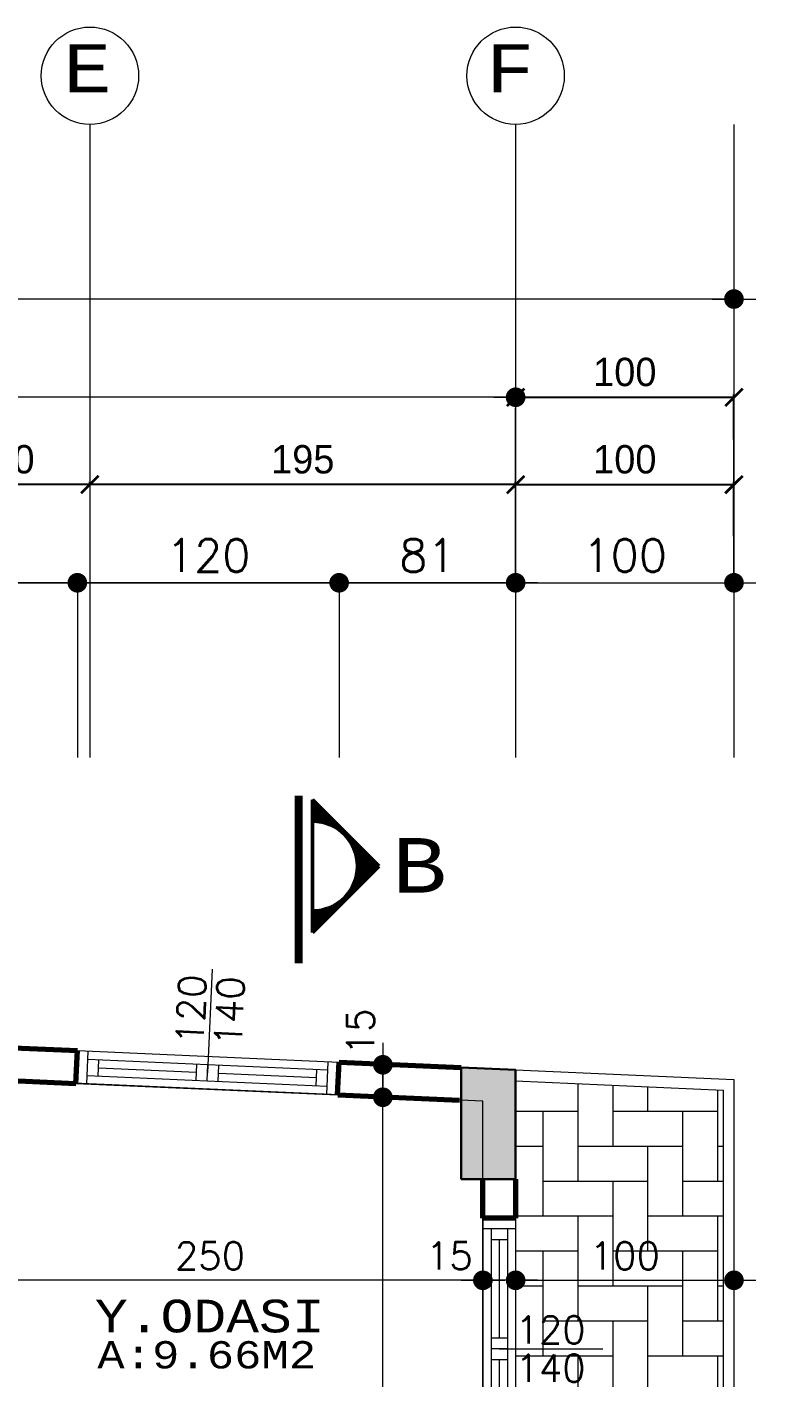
# Model space of a CAD drawing. Header units: millimetres. Extents: x 35860 to 71103, y -11298 to -8385.
# Drawn here: x 45700 to 46044, y -9514 to -8895 of the extents above; entities that cross this region are included whole.
import ezdxf
from ezdxf.enums import TextEntityAlignment as Align

# ---------------------------------------------------------------- set-up
doc = ezdxf.new("R2010")
doc.units = ezdxf.units.MM
doc.header["$MEASUREMENT"] = 0
doc.layers.get('0').update_dxf_attribs({"lineweight": 15})
doc.layers.get('Defpoints').update_dxf_attribs({"lineweight": 20})
for name, color, linetype, lineweight in [('02', 2, 'Continuous', 20), ('03_Yazı', 1, 'Continuous', 30), ('05', 4, 'Continuous', 50), ('07', 3, 'Continuous', 70), ('Aks&Tefriş', 5, 'Continuous', 20), ('Kolon', 6, 'Continuous', 30), ('Merd&Balkon', 40, 'Continuous', 20), ('Ölçü', 140, 'Continuous', 20)]:
    doc.layers.add(name, color=color, linetype=linetype, lineweight=lineweight)
doc.layers.add('Lay_X', color=45, linetype='Continuous', lineweight=13, plot=False)
doc.styles.add('0', font='txt.shx')
doc.styles.add('C', font='')
doc.styles.get('C').set_extended_font_data('Courier New Tur')
doc.dimstyles.new('2', dxfattribs={"dimtxt": 12.5, "dimasz": 1, "dimexe": 0, "dimexo": 0, "dimgap": 5, "dimtad": 1, "dimdec": 0, "dimlfac": -1, "dimzin": 12, "dimdsep": 46, "dimtxsty": '0', "dimblk": 'DOT', "dimcen": 2.5, "dimse1": 1, "dimse2": 1, "dimclrd": 256, "dimclrt": 1, "dimadec": 0, "dimazin": 0, "dimtfac": 1, "dimtdec": 0, "dimtmove": 0, "dimatfit": 0, "dimldrblk": 'DOT', "dimfxl": 1, "dimtolj": 1, "dimtzin": 0, "dimlwd": -1, "dimarcsym": 0})
doc.dimstyles.new('5', dxfattribs={"dimtxt": 25, "dimasz": 1, "dimexe": 0, "dimexo": 0, "dimgap": 5, "dimtad": 1, "dimdec": 0, "dimlfac": -1, "dimzin": 12, "dimdsep": 46, "dimtxsty": '0', "dimblk": 'DOT', "dimcen": 2.5, "dimse1": 1, "dimse2": 1, "dimclrd": 256, "dimclrt": 1, "dimadec": 8, "dimazin": 0, "dimtfac": 1, "dimtdec": 0, "dimtmove": 0, "dimatfit": 0, "dimldrblk": 'DOT', "dimfxl": 1, "dimtolj": 1, "dimtzin": 0, "dimlwd": -1, "dimarcsym": 0})
doc.dimstyles.new('_VI80I', dxfattribs={"dimtxt": 15, "dimasz": 1, "dimexe": 0, "dimexo": 100, "dimgap": 5, "dimtad": 1, "dimdec": 0, "dimlfac": -1, "dimzin": 12, "dimdsep": 46, "dimtxsty": '0', "dimblk1": 'DOT80_2', "dimblk2": 'DOT80_1', "dimsah": 1, "dimcen": 2.5, "dimse1": 1, "dimse2": 1, "dimclrd": 256, "dimclrt": 1, "dimadec": 8, "dimazin": 0, "dimtfac": 1, "dimtdec": 0, "dimtmove": 0, "dimatfit": 0, "dimldrblk": 'DOT', "dimfxl": 1, "dimtolj": 1, "dimtzin": 0, "dimlwd": -1, "dimarcsym": 0})
doc.dimstyles.new('STANDART', dxfattribs={"dimtxt": 13, "dimasz": 8, "dimexe": 1.25, "dimexo": 0.625, "dimgap": 5, "dimtad": 1, "dimdec": 0, "dimrnd": 5, "dimzin": 1, "dimdsep": 46, "dimtxsty": 'Standard', "dimblk1": 'ARCHTICK', "dimblk2": 'ARCHTICK', "dimsah": 1, "dimcen": 2.5, "dimclrd": 256, "dimclre": 256, "dimclrt": 1, "dimadec": 0, "dimazin": 0, "dimtfac": 1, "dimtdec": 0, "dimtofl": 0, "dimtmove": 1, "dimatfit": 0, "dimldrblk": 'ARCHTICK', "dimfxl": 1, "dimtolj": 1, "dimtzin": 0, "dimarcsym": 0})

# ---------------------------------------------------------------- blocks, each defined once
blk = doc.blocks.new('DOT')
at = {"color": 0}
blk.add_line((-10, 0), (10, 0), dxfattribs=at)
at = {"color": 0, "const_width": 4.5}
blk.add_lwpolyline([(-2.25, 0, 1), (2.25, 0, 1)], format="xyb", close=True, dxfattribs=at)
blk = doc.blocks.new('*D158')
at = {"layer": 'Aks&Tefriş', "transparency": 16777216}
blk.add_line((45922.41, -9064.9), (45024.41, -9064.9), dxfattribs=at)
at = {"layer": 'Defpoints', "color": 0, "transparency": 16777216}
for p in [(45023.41, -9064.9), (45023.41, -9064.9), (45923.41, -9064.9)]:
    blk.add_point(p, dxfattribs=at)
at = {"layer": 'Aks&Tefriş', "transparency": 16777216, "rotation": 180}
blk.add_blockref('DOT', (45023.41, -9064.9), dxfattribs=at)
at = {"layer": 'Aks&Tefriş', "transparency": 16777216}
blk.add_blockref('DOT', (45923.41, -9064.9), dxfattribs=at)
at = {"layer": 'Aks&Tefriş', "color": 1, "transparency": 16777216, "insert": (45473.41, -9047.4), "char_height": 25, "attachment_point": 5, "style": '0'}
blk.add_mtext('\\A1;900', dxfattribs=at)
blk = doc.blocks.new('_ARCHTICK')
at = {"color": 0, "linetype": 'ByBlock', "const_width": 0.15}
blk.add_lwpolyline([(-0.5, -0.5), (0.5, 0.5)], dxfattribs=at)
blk = doc.blocks.new('*D159')
at = {"layer": 'Aks&Tefriş', "lineweight": -2, "transparency": 16777216}
for p, q in [((45728.41, -9104.27), (45728.41, -9103.65)), ((45923.41, -9104.27), (45923.41, -9103.65)), ((45923.41, -9104.9), (45728.41, -9104.9))]:
    blk.add_line(p, q, dxfattribs=at)
at = {"layer": 'Defpoints', "color": 0, "transparency": 16777216}
for p in [(45728.41, -9104.9), (45728.41, -9104.9), (45923.41, -9104.9)]:
    blk.add_point(p, dxfattribs=at)
at = {"layer": 'Aks&Tefriş', "lineweight": -2, "transparency": 16777216, "xscale": 8, "yscale": 8, "zscale": 8, "rotation": 180}
blk.add_blockref('_ARCHTICK', (45728.41, -9104.9), dxfattribs=at)
at = {"layer": 'Aks&Tefriş', "lineweight": -2, "transparency": 16777216, "xscale": 8, "yscale": 8, "zscale": 8}
blk.add_blockref('_ARCHTICK', (45923.41, -9104.9), dxfattribs=at)
at = {"layer": 'Aks&Tefriş', "color": 1, "transparency": 16777216, "insert": (45825.91, -9093.4), "char_height": 13, "attachment_point": 5}
blk.add_mtext('\\A1;195', dxfattribs=at)
blk = doc.blocks.new('*D160')
at = {"layer": 'Aks&Tefriş', "lineweight": -2, "transparency": 16777216}
for p, q in [((45658.41, -9104.27), (45658.41, -9103.65)), ((45728.41, -9104.9), (45658.41, -9104.9))]:
    blk.add_line(p, q, dxfattribs=at)
at = {"layer": 'Defpoints', "color": 0, "transparency": 16777216}
for p in [(45658.41, -9104.9), (45658.41, -9104.9), (45728.41, -9104.9)]:
    blk.add_point(p, dxfattribs=at)
at = {"layer": 'Aks&Tefriş', "lineweight": -2, "transparency": 16777216, "xscale": 8, "yscale": 8, "zscale": 8, "rotation": 180}
blk.add_blockref('_ARCHTICK', (45658.41, -9104.9), dxfattribs=at)
at = {"layer": 'Aks&Tefriş', "lineweight": -2, "transparency": 16777216, "xscale": 8, "yscale": 8, "zscale": 8}
blk.add_blockref('_ARCHTICK', (45728.41, -9104.9), dxfattribs=at)
at = {"layer": 'Aks&Tefriş', "color": 1, "transparency": 16777216, "insert": (45693.41, -9093.4), "char_height": 13, "attachment_point": 5}
blk.add_mtext('\\A1;70', dxfattribs=at)
blk = doc.blocks.new('P_X_D_1_15-120')
at = {"layer": '02'}
for p, q in [((-60, 0), (60, 0)), ((-55, -15), (-55, 0)), ((55, -15), (55, 0)), ((-55, -3.75), (55, -3.75)), ((-50, -11.25), (-50, -3.75)), ((-5, -11.25), (-5, -3.75)), ((0, -11.25), (0, -3.75)), ((5, -11.25), (5, -3.75)), ((50, -11.25), (50, -3.75)), ((-55, -11.25), (55, -11.25)), ((-50, -7.5), (-5, -7.5)), ((0, -7.5), (0, -55)), ((5, -7.5), (50, -7.5)), ((-60, -15), (60, -15))]:
    blk.add_line(p, q, dxfattribs=at)
at = {"layer": '07'}
for p, q in [((-60, -15), (-60, 0)), ((60, -15), (60, 0))]:
    blk.add_line(p, q, dxfattribs=at)
at = {"layer": '03_Yazı', "style": '0', "flags": 8}
for tag, p in [('120', (-2.5, -20)), ('140', (15.09, -20))]:
    blk.add_attdef(tag, text='', height=12.5, rotation=90, dxfattribs=at).set_placement(p, align=Align.RIGHT)
blk = doc.blocks.new('*D121')
at = {"layer": 'Defpoints', "color": 0, "transparency": 16777216}
for p in [(45908.41, -9373.42), (45923.41, -9373.42), (45908.41, -9469.45)]:
    blk.add_point(p, dxfattribs=at)
at = {"layer": 'Ölçü', "transparency": 16777216}
for p, q in [((45907.41, -9469.45), (45879.74, -9469.45)), ((45923.41, -9469.45), (45908.41, -9469.45)), ((45924.41, -9469.45), (45925.41, -9469.45))]:
    blk.add_line(p, q, dxfattribs=at)
blk.add_blockref('DOT', (45908.41, -9469.45), dxfattribs=at)
at = {"layer": 'Ölçü', "transparency": 16777216, "rotation": 180}
blk.add_blockref('DOT', (45923.41, -9469.45), dxfattribs=at)
at = {"layer": 'Ölçü', "color": 1, "transparency": 16777216, "insert": (45893.07, -9458.2), "char_height": 12.5, "attachment_point": 5, "style": '0'}
blk.add_mtext('\\A1;15', dxfattribs=at)
blk = doc.blocks.new('*D122')
at = {"layer": 'Defpoints', "color": 0, "transparency": 16777216}
for p in [(45908.41, -9373.42), (45658.41, -9378.03), (45658.41, -9469.45)]:
    blk.add_point(p, dxfattribs=at)
at = {"layer": 'Ölçü', "transparency": 16777216}
blk.add_line((45907.41, -9469.45), (45659.41, -9469.45), dxfattribs=at)
at = {"layer": 'Ölçü', "transparency": 16777216, "rotation": 180}
blk.add_blockref('DOT', (45658.41, -9469.45), dxfattribs=at)
at = {"layer": 'Ölçü', "transparency": 16777216}
blk.add_blockref('DOT', (45908.41, -9469.45), dxfattribs=at)
at = {"layer": 'Ölçü', "color": 1, "transparency": 16777216, "insert": (45783.41, -9458.2), "char_height": 12.5, "attachment_point": 5, "style": '0'}
blk.add_mtext('\\A1;250', dxfattribs=at)
blk = doc.blocks.new('*D508')
at = {"layer": 'Defpoints', "color": 0, "transparency": 16777216}
for p in [(45862.6, -9385.59), (45866.6, -9385.59), (45909.6, -9768.42)]:
    blk.add_point(p, dxfattribs=at)
at = {"layer": 'Ölçü', "transparency": 16777216}
blk.add_line((45862.6, -9767.42), (45862.6, -9386.59), dxfattribs=at)
for p, rotation in [((45862.6, -9385.59), 90), ((45862.6, -9768.42), 270)]:
    blk.add_blockref('DOT', p, dxfattribs=dict(at, rotation=rotation))
at = {"layer": 'Ölçü', "color": 1, "transparency": 16777216, "insert": (45851.35, -9577.01), "char_height": 12.5, "attachment_point": 5, "rotation": 90, "style": '0'}
blk.add_mtext('\\A1;383', dxfattribs=at)
blk = doc.blocks.new('*D509')
at = {"layer": 'Defpoints', "color": 0, "transparency": 16777216}
for p in [(45862.18, -9370.73), (45862.6, -9370.73), (45862.72, -9385.59)]:
    blk.add_point(p, dxfattribs=at)
at = {"layer": 'Ölçü', "transparency": 16777216}
for p, q in [((45862.6, -9369.73), (45862.6, -9368.73)), ((45862.6, -9385.59), (45862.6, -9370.73)), ((45862.6, -9386.59), (45862.6, -9387.59))]:
    blk.add_line(p, q, dxfattribs=at)
for p, rotation in [((45862.6, -9370.73), 270), ((45862.6, -9385.59), 90)]:
    blk.add_blockref('DOT', p, dxfattribs=dict(at, rotation=rotation))
at = {"layer": 'Ölçü', "color": 1, "transparency": 16777216, "insert": (45852.32, -9355.64), "char_height": 12.5, "attachment_point": 5, "rotation": 90, "style": '0'}
blk.add_mtext('\\A1;15', dxfattribs=at)
blk = doc.blocks.new('P_X_D_2_15-120')
at = {"layer": '02'}
for p, q in [((0, 55), (0, 7.5)), ((-60, 15), (60, 15)), ((-55, 0), (-55, 15)), ((55, 0), (55, 15)), ((-55, 11.25), (55, 11.25)), ((-50, 3.75), (-50, 11.25)), ((-50, 7.5), (-5, 7.5)), ((-5, 3.75), (-5, 11.25)), ((0, 3.75), (0, 11.25)), ((5, 3.75), (5, 11.25)), ((5, 7.5), (50, 7.5)), ((50, 3.75), (50, 11.25)), ((-60, 0), (60, 0)), ((-55, 3.75), (55, 3.75))]:
    blk.add_line(p, q, dxfattribs=at)
at = {"layer": '07'}
for p, q in [((-60, 0), (-60, 15)), ((60, 0), (60, 15))]:
    blk.add_line(p, q, dxfattribs=at)
at = {"layer": '03_Yazı', "style": '0', "flags": 8}
for tag, p in [('120', (-2.5, 20)), ('140', (15.09, 20))]:
    blk.add_attdef(tag, p, '', height=12.5, rotation=90, dxfattribs=at)
blk = doc.blocks.new('DOT80_2')
at = {"color": 0}
blk.add_line((0, 0), (0, -80), dxfattribs=at)
blk.add_blockref('DOT', (0, 0))
blk = doc.blocks.new('DOT80_1')
at = {"color": 0}
blk.add_line((0, 0), (0, 80), dxfattribs=at)
blk.add_blockref('DOT', (0, 0))
blk = doc.blocks.new('*D829')
at = {"layer": 'Aks&Tefriş', "transparency": 16777216}
blk.add_line((46201.01, -9559.92), (46201.01, -9441.92), dxfattribs=at)
at = {"layer": 'Defpoints', "color": 0, "transparency": 16777216}
for p in [(45923.41, -9440.92), (46201.01, -9440.92), (45923.41, -9560.92)]:
    blk.add_point(p, dxfattribs=at)
at = {"layer": 'Aks&Tefriş', "transparency": 16777216}
for name, p, rotation in [('DOT80_1', (46201.01, -9440.92), 90), ('DOT80_2', (46201.01, -9560.92), 270)]:
    blk.add_blockref(name, p, dxfattribs=dict(at, rotation=rotation))
at = {"layer": 'Aks&Tefriş', "color": 1, "transparency": 16777216, "insert": (46188.51, -9500.92), "char_height": 15, "attachment_point": 5, "rotation": 90, "style": '0'}
blk.add_mtext('\\A1;120', dxfattribs=at)
blk = doc.blocks.new('*D830')
at = {"layer": 'Aks&Tefriş', "transparency": 16777216}
blk.add_line((46201.01, -9439.92), (46201.01, -9374.08), dxfattribs=at)
at = {"layer": 'Defpoints', "color": 0, "transparency": 16777216}
for p in [(45923.41, -9373.08), (46201.01, -9373.08), (45923.41, -9440.92)]:
    blk.add_point(p, dxfattribs=at)
at = {"layer": 'Aks&Tefriş', "transparency": 16777216}
for name, p, rotation in [('DOT80_1', (46201.01, -9373.08), 90), ('DOT80_2', (46201.01, -9440.92), 270)]:
    blk.add_blockref(name, p, dxfattribs=dict(at, rotation=rotation))
at = {"layer": 'Aks&Tefriş', "color": 1, "transparency": 16777216, "insert": (46188.51, -9407), "char_height": 15, "attachment_point": 5, "rotation": 90, "style": '0'}
blk.add_mtext('\\A1;68', dxfattribs=at)
blk = doc.blocks.new('*D831')
at = {"layer": 'Aks&Tefriş', "transparency": 16777216}
blk.add_line((45922.41, -9149.9), (45843.56, -9149.9), dxfattribs=at)
at = {"layer": 'Defpoints', "color": 0, "transparency": 16777216}
for p in [(45842.56, -9149.9), (45842.56, -9369.52), (45923.41, -9373.08)]:
    blk.add_point(p, dxfattribs=at)
at = {"layer": 'Aks&Tefriş', "transparency": 16777216, "rotation": 180}
blk.add_blockref('DOT80_1', (45842.56, -9149.9), dxfattribs=at)
at = {"layer": 'Aks&Tefriş', "transparency": 16777216}
blk.add_blockref('DOT80_2', (45923.41, -9149.9), dxfattribs=at)
at = {"layer": 'Aks&Tefriş', "color": 1, "transparency": 16777216, "insert": (45882.98, -9137.4), "char_height": 15, "attachment_point": 5, "style": '0'}
blk.add_mtext('\\A1;81', dxfattribs=at)
blk = doc.blocks.new('*D832')
at = {"layer": 'Aks&Tefriş', "transparency": 16777216}
blk.add_line((45841.56, -9149.9), (45723.67, -9149.9), dxfattribs=at)
at = {"layer": 'Defpoints', "color": 0, "transparency": 16777216}
for p in [(45722.67, -9149.9), (45722.67, -9364.24), (45842.56, -9369.52)]:
    blk.add_point(p, dxfattribs=at)
at = {"layer": 'Aks&Tefriş', "transparency": 16777216, "rotation": 180}
blk.add_blockref('DOT80_1', (45722.67, -9149.9), dxfattribs=at)
at = {"layer": 'Aks&Tefriş', "transparency": 16777216}
blk.add_blockref('DOT80_2', (45842.56, -9149.9), dxfattribs=at)
at = {"layer": 'Aks&Tefriş', "color": 1, "transparency": 16777216, "insert": (45782.61, -9137.4), "char_height": 15, "attachment_point": 5, "style": '0'}
blk.add_mtext('\\A1;120', dxfattribs=at)
blk = doc.blocks.new('*D833')
at = {"layer": 'Aks&Tefriş', "transparency": 16777216}
blk.add_line((45721.67, -9149.9), (45641.92, -9149.9), dxfattribs=at)
at = {"layer": 'Defpoints', "color": 0, "transparency": 16777216}
for p in [(45640.92, -9149.9), (45640.92, -9360.63), (45722.67, -9364.24)]:
    blk.add_point(p, dxfattribs=at)
at = {"layer": 'Aks&Tefriş', "transparency": 16777216, "rotation": 180}
blk.add_blockref('DOT80_1', (45640.92, -9149.9), dxfattribs=at)
at = {"layer": 'Aks&Tefriş', "transparency": 16777216}
blk.add_blockref('DOT80_2', (45722.67, -9149.9), dxfattribs=at)
at = {"layer": 'Aks&Tefriş', "color": 1, "transparency": 16777216, "insert": (45681.8, -9137.4), "char_height": 15, "attachment_point": 5, "style": '0'}
blk.add_mtext('\\A1;82', dxfattribs=at)
blk = doc.blocks.new('*D1031')
at = {"layer": 'Defpoints', "color": 0, "transparency": 16777216}
for p in [(45923.41, -9373.42), (46023.41, -9469.45), (46023.41, -9480.24)]:
    blk.add_point(p, dxfattribs=at)
at = {"layer": 'Ölçü', "transparency": 16777216}
blk.add_line((45924.41, -9469.45), (46022.41, -9469.45), dxfattribs=at)
at = {"layer": 'Ölçü', "transparency": 16777216, "rotation": 180}
blk.add_blockref('DOT', (45923.41, -9469.45), dxfattribs=at)
at = {"layer": 'Ölçü', "transparency": 16777216}
blk.add_blockref('DOT', (46023.41, -9469.45), dxfattribs=at)
at = {"layer": 'Ölçü', "color": 1, "transparency": 16777216, "insert": (45973.41, -9458.2), "char_height": 12.5, "attachment_point": 5, "style": '0'}
blk.add_mtext('\\A1;100', dxfattribs=at)
blk = doc.blocks.new('*D1042')
at = {"layer": 'Aks&Tefriş', "transparency": 16777216}
blk.add_line((46022.41, -9019.9), (44924.41, -9019.9), dxfattribs=at)
at = {"layer": 'Defpoints', "color": 0, "transparency": 16777216}
for p in [(44923.41, -9019.9), (44923.41, -9019.9), (46023.41, -9019.9)]:
    blk.add_point(p, dxfattribs=at)
at = {"layer": 'Aks&Tefriş', "transparency": 16777216, "rotation": 180}
blk.add_blockref('DOT', (44923.41, -9019.9), dxfattribs=at)
at = {"layer": 'Aks&Tefriş', "transparency": 16777216}
blk.add_blockref('DOT', (46023.41, -9019.9), dxfattribs=at)
at = {"layer": 'Aks&Tefriş', "color": 1, "transparency": 16777216, "insert": (45473.41, -9002.4), "char_height": 25, "attachment_point": 5, "style": '0'}
blk.add_mtext('\\A1;1100', dxfattribs=at)
blk = doc.blocks.new('*D1046')
at = {"layer": 'Aks&Tefriş', "lineweight": -2, "transparency": 16777216}
for p, q in [((45923.41, -9064.27), (45923.41, -9063.65)), ((45923.41, -9064.9), (46023.41, -9064.9)), ((46023.41, -9084.27), (46023.41, -9063.65))]:
    blk.add_line(p, q, dxfattribs=at)
at = {"layer": 'Defpoints', "color": 0, "transparency": 16777216}
for p in [(45923.41, -9064.9), (46023.41, -9064.9), (46023.41, -9084.9)]:
    blk.add_point(p, dxfattribs=at)
at = {"layer": 'Aks&Tefriş', "lineweight": -2, "transparency": 16777216, "xscale": 8, "yscale": 8, "zscale": 8, "rotation": 180}
blk.add_blockref('_ARCHTICK', (45923.41, -9064.9), dxfattribs=at)
at = {"layer": 'Aks&Tefriş', "lineweight": -2, "transparency": 16777216, "xscale": 8, "yscale": 8, "zscale": 8}
blk.add_blockref('_ARCHTICK', (46023.41, -9064.9), dxfattribs=at)
at = {"layer": 'Aks&Tefriş', "color": 1, "transparency": 16777216, "insert": (45973.41, -9053.4), "char_height": 13, "attachment_point": 5}
blk.add_mtext('\\A1;100', dxfattribs=at)
blk = doc.blocks.new('*D1047')
at = {"layer": 'Aks&Tefriş', "lineweight": -2, "transparency": 16777216}
for p, q in [((45923.41, -9104.27), (45923.41, -9103.65)), ((46023.41, -9128.59), (46023.41, -9103.65)), ((45923.41, -9104.9), (46023.41, -9104.9))]:
    blk.add_line(p, q, dxfattribs=at)
at = {"layer": 'Defpoints', "color": 0, "transparency": 16777216}
for p in [(45923.41, -9104.9), (46023.41, -9104.9), (46023.41, -9129.21)]:
    blk.add_point(p, dxfattribs=at)
at = {"layer": 'Aks&Tefriş', "lineweight": -2, "transparency": 16777216, "xscale": 8, "yscale": 8, "zscale": 8, "rotation": 180}
blk.add_blockref('_ARCHTICK', (45923.41, -9104.9), dxfattribs=at)
at = {"layer": 'Aks&Tefriş', "lineweight": -2, "transparency": 16777216, "xscale": 8, "yscale": 8, "zscale": 8}
blk.add_blockref('_ARCHTICK', (46023.41, -9104.9), dxfattribs=at)
at = {"layer": 'Aks&Tefriş', "color": 1, "transparency": 16777216, "insert": (45973.41, -9093.4), "char_height": 13, "attachment_point": 5}
blk.add_mtext('\\A1;100', dxfattribs=at)
blk = doc.blocks.new('*D1048')
at = {"layer": 'Aks&Tefriş', "transparency": 16777216}
blk.add_line((45924.41, -9149.9), (46022.41, -9149.9), dxfattribs=at)
at = {"layer": 'Defpoints', "color": 0, "transparency": 16777216}
for p in [(46023.41, -9149.9), (46023.41, -9185.56), (45923.41, -9373.08)]:
    blk.add_point(p, dxfattribs=at)
at = {"layer": 'Aks&Tefriş', "transparency": 16777216, "rotation": 180}
blk.add_blockref('DOT80_2', (45923.41, -9149.9), dxfattribs=at)
at = {"layer": 'Aks&Tefriş', "transparency": 16777216}
blk.add_blockref('DOT80_1', (46023.41, -9149.9), dxfattribs=at)
at = {"layer": 'Aks&Tefriş', "color": 1, "transparency": 16777216, "insert": (45973.41, -9137.4), "char_height": 15, "attachment_point": 5, "style": '0'}
blk.add_mtext('\\A1;100', dxfattribs=at)

msp = doc.modelspace()

# ---------------------------------------------------------------- hatches: boundary and pattern name
h = msp.add_hatch()
h.set_pattern_fill('ANSI33', color=256, scale=30, style=0)
h.set_pattern_definition([(45, (-100, 0), (-5.3033009, 5.3033009), []), (45, (-94.697, 0), (-5.3033009, 5.3033009), [3.75, -1.875])])
h.paths.add_polyline_path([(45023.41, -9384.52), (45023.41, -9333.42), (45048.41, -9334.52), (45048.41, -9384.52)])
h.paths.add_polyline_path([(45438.41, -9402.81), (45438.41, -9351.71), (45463.41, -9352.81), (45463.41, -9402.81)])
h.paths.add_polyline_path([(45898.41, -9423.08), (45898.41, -9371.98), (45923.41, -9373.08), (45923.41, -9423.08)])
h.paths.add_polyline_path([(45923.41, -9983.42), (45863.41, -9983.42), (45863.41, -10013.42), (45923.41, -10013.42)])
h.paths.add_polyline_path([(45898.41, -9628.42), (45923.41, -9628.42), (45923.41, -9678.42), (45898.41, -9678.42)])
h.paths.add_polyline_path([(45463.41, -9638.42), (45463.41, -9678.42), (45438.41, -9678.42), (45438.41, -9638.42)])
h.paths.add_polyline_path([(45073.41, -9678.42), (45023.41, -9678.42), (45023.41, -9653.42), (45073.41, -9653.42)])
h.paths.add_polyline_path([(45063.41, -9893.42), (45023.41, -9893.42), (45023.41, -9923.42), (45063.41, -9923.42)])
h.paths.add_polyline_path([(45048.41, -10623.42), (45048.41, -10573.42), (45023.41, -10573.42), (45023.41, -10623.42)])
h.paths.add_polyline_path([(45898.41, -10368.42), (45923.41, -10368.42), (45923.41, -10318.42), (45898.41, -10318.42)])
h.paths.add_polyline_path([(45463.41, -10368.42), (45463.41, -10318.42), (45438.41, -10318.42), (45438.41, -10368.42)])
h.paths.add_polyline_path([(45363.41, -10138.42), (45338.41, -10138.42), (45338.41, -10073.42), (45363.41, -10073.42)])
h.paths.add_polyline_path([(45363.41, -9923.42), (45363.41, -9858.42), (45338.41, -9858.42), (45338.41, -9923.42)])
h.paths.add_polyline_path([(45633.41, -9873.42), (45633.41, -9878.42), (45638.41, -9878.42), (45728.41, -9878.42), (45728.41, -9858.42), (45633.41, -9858.42)])
h.paths.add_polyline_path([(45633.41, -10133.42), (45633.41, -10118.42), (45728.41, -10118.42), (45728.41, -10138.42), (45633.41, -10138.42)])
h.paths.add_polyline_path([(45073.41, -10318.42), (45023.41, -10318.42), (45023.41, -10343.42), (45073.41, -10343.42)])
h.paths.add_polyline_path([(45633.41, -10623.42), (45658.41, -10623.42), (45658.41, -10573.42), (45633.41, -10573.42)])
h.paths.add_polyline_path([(45898.41, -10623.42), (45923.41, -10623.42), (45923.41, -10573.42), (45898.41, -10573.42)])
h.paths.add_polyline_path([(45463.41, -10623.42), (45463.41, -10573.42), (45438.41, -10573.42), (45438.41, -10623.42)])
h = msp.add_hatch()
h.set_pattern_fill('SERAMIK9', color=256, scale=4, style=0, pattern_type=2)
h.set_pattern_definition([(0, (0, 0), (16, 16), [48, -16]), (90, (16, 0), (-16, -16), [48, -16])])
h.paths.add_polyline_path([(46018.41, -9382.27), (45923.41, -9378.09), (45923.41, -9423.08), (45923.41, -9440.92), (45923.41, -9560.92), (45923.41, -9628.42), (45923.41, -9678.42), (45923.41, -9683.42), (45923.41, -9688.42), (45908.41, -9688.42), (45908.41, -9758.42), (45923.41, -9758.42), (45923.41, -9763.42), (45923.41, -9824.67), (45923.41, -9874.67), (45923.41, -9983.42), (45923.41, -9990.92), (46013.41, -9990.92), (46013.41, -9940.92), (46018.41, -9940.92)])
h.paths.add_polyline_path([(45925.28, -9519.14), (45958.62, -9519.14), (45958.62, -9500.39), (45925.28, -9500.39)], flags=24)
h.paths.add_polyline_path([(45925.28, -9501.55), (45958.62, -9501.55), (45958.62, -9482.8), (45925.28, -9482.8)], flags=24)
h.paths.add_polyline_path([(45957.78, -9448.82), (45989.03, -9448.82), (45989.03, -9467.57), (45957.78, -9467.57)], flags=24)
h.paths.add_polyline_path([(45913.86, -9734.61), (46016.28, -9734.61), (46016.28, -9710.95), (45913.86, -9710.95)], flags=24)
h.paths.add_polyline_path([(45941.96, -9846.92), (45963.15, -9846.92), (45963.15, -9831.92), (45941.96, -9831.92)], flags=24)
h.paths.add_polyline_path([(45941.96, -9860.69), (45963.15, -9860.69), (45963.15, -9845.69), (45941.96, -9845.69)], flags=24)

# ---------------------------------------------------------------- linework, layer by layer
at = {"layer": '05', "ltscale": 3}
for p, q in [((45823.01, -9324.16), (45823.01, -9247.5)), ((45823.01, -9324.16), (45823.01, -9247.5)), ((45823.01, -9324.16), (45823.01, -9247.5)), ((45824.01, -9324.16), (45824.01, -9247.5)), ((45824.01, -9324.16), (45824.01, -9247.5)), ((45824.01, -9324.16), (45824.01, -9247.5)), ((45825.01, -9324.16), (45825.01, -9247.5)), ((45825.01, -9324.16), (45825.01, -9247.5)), ((45825.01, -9324.16), (45825.01, -9247.5))]:
    msp.add_line(p, q, dxfattribs=at)
at = {"layer": '05'}
for p, q in [((45830.44, -9249.36), (45830.44, -9310.04)), ((45860.79, -9279.7), (45830.44, -9249.36)), ((45830.44, -9249.36), (45830.44, -9310.04)), ((45860.79, -9279.7), (45830.44, -9249.36)), ((45830.44, -9249.36), (45830.44, -9310.04)), ((45860.79, -9279.7), (45830.44, -9249.36)), ((45830.44, -9249.79), (45830.66, -9249.58)), ((45830.44, -9249.79), (45830.66, -9249.58)), ((45830.44, -9249.79), (45830.66, -9249.58)), ((45830.44, -9250.4), (45830.97, -9249.88)), ((45830.44, -9250.4), (45830.97, -9249.88)), ((45830.44, -9250.4), (45830.97, -9249.88)), ((45830.44, -9251.01), (45831.27, -9250.18)), ((45830.44, -9251.01), (45831.27, -9250.18)), ((45830.44, -9251.01), (45831.27, -9250.18)), ((45830.44, -9251.61), (45831.57, -9250.48)), ((45830.44, -9251.61), (45831.57, -9250.48)), ((45830.44, -9251.61), (45831.57, -9250.48)), ((45830.44, -9252.22), (45831.87, -9250.79)), ((45830.44, -9252.22), (45831.87, -9250.79)), ((45830.44, -9252.22), (45831.87, -9250.79)), ((45830.44, -9252.82), (45832.18, -9251.09)), ((45830.44, -9252.82), (45832.18, -9251.09)), ((45830.44, -9252.82), (45832.18, -9251.09)), ((45830.44, -9253.43), (45832.48, -9251.39)), ((45830.44, -9253.43), (45832.48, -9251.39)), ((45830.44, -9253.43), (45832.48, -9251.39)), ((45830.44, -9254.03), (45832.78, -9251.69)), ((45830.44, -9254.03), (45832.78, -9251.69)), ((45830.44, -9254.03), (45832.78, -9251.69)), ((45830.44, -9254.64), (45833.08, -9252)), ((45830.44, -9254.64), (45833.08, -9252)), ((45830.44, -9254.64), (45833.08, -9252)), ((45830.44, -9255.24), (45833.39, -9252.3)), ((45830.44, -9255.24), (45833.39, -9252.3)), ((45830.44, -9255.24), (45833.39, -9252.3)), ((45830.44, -9255.85), (45833.69, -9252.6)), ((45830.44, -9255.85), (45833.69, -9252.6)), ((45830.44, -9255.85), (45833.69, -9252.6)), ((45830.44, -9256.45), (45833.99, -9252.9)), ((45830.44, -9256.45), (45833.99, -9252.9)), ((45830.44, -9256.45), (45833.99, -9252.9)), ((45830.44, -9257.06), (45834.29, -9253.21)), ((45830.44, -9257.06), (45834.29, -9253.21)), ((45830.44, -9257.06), (45834.29, -9253.21)), ((45830.44, -9257.66), (45834.6, -9253.51)), ((45830.44, -9257.66), (45834.6, -9253.51)), ((45830.44, -9257.66), (45834.6, -9253.51)), ((45830.44, -9258.27), (45834.9, -9253.81)), ((45830.44, -9258.27), (45834.9, -9253.81)), ((45830.44, -9258.27), (45834.9, -9253.81)), ((45830.44, -9258.87), (45835.2, -9254.11)), ((45830.44, -9258.87), (45835.2, -9254.11)), ((45830.44, -9258.87), (45835.2, -9254.11)), ((45830.76, -9259.16), (45835.5, -9254.42)), ((45830.76, -9259.16), (45835.5, -9254.42)), ((45830.76, -9259.16), (45835.5, -9254.42)), ((45831.34, -9259.18), (45835.81, -9254.72)), ((45831.34, -9259.18), (45835.81, -9254.72)), ((45831.34, -9259.18), (45835.81, -9254.72)), ((45831.92, -9259.21), (45836.11, -9255.02)), ((45831.92, -9259.21), (45836.11, -9255.02)), ((45831.92, -9259.21), (45836.11, -9255.02)), ((45832.47, -9259.26), (45836.41, -9255.32)), ((45832.47, -9259.26), (45836.41, -9255.32)), ((45832.47, -9259.26), (45836.41, -9255.32)), ((45833.02, -9259.32), (45836.71, -9255.63)), ((45833.02, -9259.32), (45836.71, -9255.63)), ((45833.02, -9259.32), (45836.71, -9255.63)), ((45833.55, -9259.4), (45837.02, -9255.93)), ((45833.55, -9259.4), (45837.02, -9255.93)), ((45833.55, -9259.4), (45837.02, -9255.93)), ((45834.07, -9259.48), (45837.32, -9256.23)), ((45834.07, -9259.48), (45837.32, -9256.23)), ((45834.07, -9259.48), (45837.32, -9256.23)), ((45834.57, -9259.58), (45837.62, -9256.53)), ((45834.57, -9259.58), (45837.62, -9256.53)), ((45834.57, -9259.58), (45837.62, -9256.53)), ((45835.07, -9259.69), (45837.92, -9256.84)), ((45835.07, -9259.69), (45837.92, -9256.84)), ((45835.07, -9259.69), (45837.92, -9256.84)), ((45835.56, -9259.81), (45838.23, -9257.14)), ((45835.56, -9259.81), (45838.23, -9257.14)), ((45835.56, -9259.81), (45838.23, -9257.14)), ((45836.03, -9259.94), (45838.53, -9257.44)), ((45836.03, -9259.94), (45838.53, -9257.44)), ((45836.03, -9259.94), (45838.53, -9257.44)), ((45836.5, -9260.07), (45838.83, -9257.74)), ((45836.5, -9260.07), (45838.83, -9257.74)), ((45836.5, -9260.07), (45838.83, -9257.74)), ((45836.96, -9260.22), (45839.13, -9258.05)), ((45836.96, -9260.22), (45839.13, -9258.05)), ((45836.96, -9260.22), (45839.13, -9258.05)), ((45837.41, -9260.38), (45839.44, -9258.35)), ((45837.41, -9260.38), (45839.44, -9258.35)), ((45837.41, -9260.38), (45839.44, -9258.35)), ((45837.85, -9260.54), (45839.74, -9258.65)), ((45837.85, -9260.54), (45839.74, -9258.65)), ((45837.85, -9260.54), (45839.74, -9258.65)), ((45838.28, -9260.72), (45840.04, -9258.95)), ((45838.28, -9260.72), (45840.04, -9258.95)), ((45838.28, -9260.72), (45840.04, -9258.95)), ((45838.7, -9260.9), (45840.34, -9259.26)), ((45838.7, -9260.9), (45840.34, -9259.26)), ((45838.7, -9260.9), (45840.34, -9259.26)), ((45839.12, -9261.08), (45840.65, -9259.56)), ((45839.12, -9261.08), (45840.65, -9259.56)), ((45839.12, -9261.08), (45840.65, -9259.56)), ((45839.53, -9261.28), (45840.95, -9259.86)), ((45839.53, -9261.28), (45840.95, -9259.86)), ((45839.53, -9261.28), (45840.95, -9259.86)), ((45839.93, -9261.48), (45841.25, -9260.16)), ((45839.93, -9261.48), (45841.25, -9260.16)), ((45839.93, -9261.48), (45841.25, -9260.16)), ((45840.33, -9261.7), (45841.55, -9260.47)), ((45840.33, -9261.7), (45841.55, -9260.47)), ((45840.33, -9261.7), (45841.55, -9260.47)), ((45840.71, -9261.91), (45841.86, -9260.77)), ((45840.71, -9261.91), (45841.86, -9260.77)), ((45840.71, -9261.91), (45841.86, -9260.77)), ((45841.09, -9262.14), (45842.16, -9261.07)), ((45841.09, -9262.14), (45842.16, -9261.07)), ((45841.09, -9262.14), (45842.16, -9261.07)), ((45841.47, -9262.37), (45842.46, -9261.37)), ((45841.47, -9262.37), (45842.46, -9261.37)), ((45841.47, -9262.37), (45842.46, -9261.37)), ((45841.83, -9262.61), (45842.76, -9261.68)), ((45841.83, -9262.61), (45842.76, -9261.68)), ((45841.83, -9262.61), (45842.76, -9261.68)), ((45842.19, -9262.85), (45843.07, -9261.98)), ((45842.19, -9262.85), (45843.07, -9261.98)), ((45842.19, -9262.85), (45843.07, -9261.98)), ((45842.55, -9263.11), (45843.37, -9262.28)), ((45842.55, -9263.11), (45843.37, -9262.28)), ((45842.55, -9263.11), (45843.37, -9262.28)), ((45842.89, -9263.36), (45843.67, -9262.58)), ((45842.89, -9263.36), (45843.67, -9262.58)), ((45842.89, -9263.36), (45843.67, -9262.58)), ((45843.23, -9263.63), (45843.97, -9262.89)), ((45843.23, -9263.63), (45843.97, -9262.89)), ((45843.23, -9263.63), (45843.97, -9262.89)), ((45843.57, -9263.9), (45844.28, -9263.19)), ((45843.57, -9263.9), (45844.28, -9263.19)), ((45843.57, -9263.9), (45844.28, -9263.19)), ((45843.89, -9264.18), (45844.58, -9263.49)), ((45843.89, -9264.18), (45844.58, -9263.49)), ((45843.89, -9264.18), (45844.58, -9263.49)), ((45844.21, -9264.46), (45844.88, -9263.79)), ((45844.21, -9264.46), (45844.88, -9263.79)), ((45844.21, -9264.46), (45844.88, -9263.79)), ((45844.53, -9264.75), (45845.18, -9264.1)), ((45844.53, -9264.75), (45845.18, -9264.1)), ((45844.53, -9264.75), (45845.18, -9264.1)), ((45844.84, -9265.05), (45845.49, -9264.4)), ((45844.84, -9265.05), (45845.49, -9264.4)), ((45844.84, -9265.05), (45845.49, -9264.4)), ((45845.14, -9265.35), (45845.79, -9264.7)), ((45845.14, -9265.35), (45845.79, -9264.7)), ((45845.14, -9265.35), (45845.79, -9264.7)), ((45845.44, -9265.66), (45846.09, -9265)), ((45845.44, -9265.66), (45846.09, -9265)), ((45845.44, -9265.66), (45846.09, -9265)), ((45845.72, -9265.98), (45846.39, -9265.31)), ((45845.72, -9265.98), (45846.39, -9265.31)), ((45845.72, -9265.98), (45846.39, -9265.31)), ((45846.01, -9266.3), (45846.7, -9265.61)), ((45846.01, -9266.3), (45846.7, -9265.61)), ((45846.01, -9266.3), (45846.7, -9265.61)), ((45846.28, -9266.63), (45847, -9265.91)), ((45846.28, -9266.63), (45847, -9265.91)), ((45846.28, -9266.63), (45847, -9265.91)), ((45846.55, -9266.96), (45847.3, -9266.22)), ((45846.55, -9266.96), (45847.3, -9266.22)), ((45846.55, -9266.96), (45847.3, -9266.22)), ((45846.82, -9267.3), (45847.61, -9266.52)), ((45846.82, -9267.3), (45847.61, -9266.52)), ((45846.82, -9267.3), (45847.61, -9266.52)), ((45847.08, -9267.65), (45847.91, -9266.82)), ((45847.08, -9267.65), (45847.91, -9266.82)), ((45847.08, -9267.65), (45847.91, -9266.82)), ((45847.33, -9268.01), (45848.21, -9267.12)), ((45847.33, -9268.01), (45848.21, -9267.12)), ((45847.33, -9268.01), (45848.21, -9267.12)), ((45847.57, -9268.37), (45848.51, -9267.43)), ((45847.57, -9268.37), (45848.51, -9267.43)), ((45847.57, -9268.37), (45848.51, -9267.43)), ((45847.81, -9268.73), (45848.82, -9267.73)), ((45847.81, -9268.73), (45848.82, -9267.73)), ((45847.81, -9268.73), (45848.82, -9267.73)), ((45848.04, -9269.11), (45849.12, -9268.03)), ((45848.04, -9269.11), (45849.12, -9268.03)), ((45848.04, -9269.11), (45849.12, -9268.03)), ((45848.26, -9269.49), (45849.42, -9268.33)), ((45848.26, -9269.49), (45849.42, -9268.33)), ((45848.26, -9269.49), (45849.42, -9268.33)), ((45848.48, -9269.88), (45849.72, -9268.64)), ((45848.48, -9269.88), (45849.72, -9268.64)), ((45848.48, -9269.88), (45849.72, -9268.64)), ((45848.69, -9270.27), (45850.03, -9268.94)), ((45848.69, -9270.27), (45850.03, -9268.94)), ((45848.69, -9270.27), (45850.03, -9268.94)), ((45848.89, -9270.68), (45850.33, -9269.24)), ((45848.89, -9270.68), (45850.33, -9269.24)), ((45848.89, -9270.68), (45850.33, -9269.24)), ((45849.09, -9271.09), (45850.63, -9269.54)), ((45849.09, -9271.09), (45850.63, -9269.54)), ((45849.09, -9271.09), (45850.63, -9269.54)), ((45849.27, -9271.5), (45850.93, -9269.85)), ((45849.27, -9271.5), (45850.93, -9269.85)), ((45849.27, -9271.5), (45850.93, -9269.85)), ((45849.45, -9271.93), (45851.24, -9270.15)), ((45849.45, -9271.93), (45851.24, -9270.15)), ((45849.45, -9271.93), (45851.24, -9270.15)), ((45849.63, -9272.36), (45851.54, -9270.45)), ((45849.63, -9272.36), (45851.54, -9270.45)), ((45849.63, -9272.36), (45851.54, -9270.45)), ((45849.79, -9272.81), (45851.84, -9270.75)), ((45849.79, -9272.81), (45851.84, -9270.75)), ((45849.79, -9272.81), (45851.84, -9270.75)), ((45849.94, -9273.26), (45852.14, -9271.06)), ((45849.94, -9273.26), (45852.14, -9271.06)), ((45849.94, -9273.26), (45852.14, -9271.06)), ((45850.03, -9285.88), (45858.5, -9277.41)), ((45850.03, -9285.88), (45858.5, -9277.41)), ((45850.03, -9285.88), (45858.5, -9277.41)), ((45850.09, -9273.72), (45852.45, -9271.36)), ((45850.09, -9273.72), (45852.45, -9271.36)), ((45850.09, -9273.72), (45852.45, -9271.36)), ((45850.23, -9274.18), (45852.75, -9271.66)), ((45850.23, -9274.18), (45852.75, -9271.66)), ((45850.23, -9274.18), (45852.75, -9271.66)), ((45850.28, -9285.02), (45858.19, -9277.11)), ((45850.28, -9285.02), (45858.19, -9277.11)), ((45850.28, -9285.02), (45858.19, -9277.11)), ((45850.35, -9274.66), (45853.05, -9271.96)), ((45850.35, -9274.66), (45853.05, -9271.96)), ((45850.35, -9274.66), (45853.05, -9271.96)), ((45850.47, -9275.15), (45853.35, -9272.27)), ((45850.47, -9275.15), (45853.35, -9272.27)), ((45850.47, -9275.15), (45853.35, -9272.27)), ((45850.48, -9284.22), (45857.89, -9276.8)), ((45850.48, -9284.22), (45857.89, -9276.8)), ((45850.48, -9284.22), (45857.89, -9276.8)), ((45850.58, -9275.65), (45853.66, -9272.57)), ((45850.58, -9275.65), (45853.66, -9272.57)), ((45850.58, -9275.65), (45853.66, -9272.57)), ((45850.63, -9283.46), (45857.59, -9276.5)), ((45850.63, -9283.46), (45857.59, -9276.5)), ((45850.63, -9283.46), (45857.59, -9276.5)), ((45850.67, -9276.16), (45853.96, -9272.87)), ((45850.67, -9276.16), (45853.96, -9272.87)), ((45850.67, -9276.16), (45853.96, -9272.87)), ((45850.76, -9276.68), (45854.26, -9273.17)), ((45850.76, -9276.68), (45854.26, -9273.17)), ((45850.76, -9276.68), (45854.26, -9273.17)), ((45850.76, -9282.73), (45857.29, -9276.2)), ((45850.76, -9282.73), (45857.29, -9276.2)), ((45850.76, -9282.73), (45857.29, -9276.2)), ((45850.83, -9277.21), (45854.56, -9273.48)), ((45850.83, -9277.21), (45854.56, -9273.48)), ((45850.83, -9277.21), (45854.56, -9273.48)), ((45850.85, -9282.03), (45856.98, -9275.9)), ((45850.85, -9282.03), (45856.98, -9275.9)), ((45850.85, -9282.03), (45856.98, -9275.9)), ((45850.89, -9277.76), (45854.87, -9273.78)), ((45850.89, -9277.76), (45854.87, -9273.78)), ((45850.89, -9277.76), (45854.87, -9273.78)), ((45850.91, -9281.36), (45856.68, -9275.59)), ((45850.91, -9281.36), (45856.68, -9275.59)), ((45850.91, -9281.36), (45856.68, -9275.59)), ((45850.93, -9278.32), (45855.17, -9274.08)), ((45850.93, -9278.32), (45855.17, -9274.08)), ((45850.93, -9278.32), (45855.17, -9274.08)), ((45850.95, -9280.72), (45856.38, -9275.29)), ((45850.95, -9280.72), (45856.38, -9275.29)), ((45850.95, -9280.72), (45856.38, -9275.29)), ((45850.96, -9278.89), (45855.47, -9274.38)), ((45850.96, -9278.89), (45855.47, -9274.38)), ((45850.96, -9278.89), (45855.47, -9274.38)), ((45850.98, -9279.48), (45855.77, -9274.69)), ((45850.98, -9279.48), (45855.77, -9274.69)), ((45850.98, -9279.48), (45855.77, -9274.69)), ((45850.98, -9280.09), (45856.08, -9274.99)), ((45850.98, -9280.09), (45856.08, -9274.99)), ((45850.98, -9280.09), (45856.08, -9274.99)), ((45830.44, -9309.09), (45860.31, -9279.22)), ((45830.44, -9309.09), (45860.31, -9279.22)), ((45830.44, -9309.09), (45860.31, -9279.22)), ((45830.44, -9309.7), (45860.61, -9279.53)), ((45830.44, -9309.7), (45860.61, -9279.53)), ((45830.44, -9309.7), (45860.61, -9279.53)), ((45830.44, -9310.04), (45860.79, -9279.7)), ((45830.44, -9310.04), (45860.79, -9279.7)), ((45830.44, -9310.04), (45860.79, -9279.7)), ((45846.75, -9292.18), (45860.01, -9278.92)), ((45846.75, -9292.18), (45860.01, -9278.92)), ((45846.75, -9292.18), (45860.01, -9278.92)), ((45848.04, -9290.29), (45859.71, -9278.62)), ((45848.04, -9290.29), (45859.71, -9278.62)), ((45848.04, -9290.29), (45859.71, -9278.62)), ((45848.79, -9288.94), (45859.4, -9278.32)), ((45848.79, -9288.94), (45859.4, -9278.32)), ((45848.79, -9288.94), (45859.4, -9278.32)), ((45849.31, -9287.8), (45859.1, -9278.01)), ((45849.31, -9287.8), (45859.1, -9278.01)), ((45849.31, -9287.8), (45859.1, -9278.01)), ((45849.71, -9286.8), (45858.8, -9277.71)), ((45849.71, -9286.8), (45858.8, -9277.71)), ((45849.71, -9286.8), (45858.8, -9277.71)), ((45830.44, -9308.49), (45842.92, -9296.01)), ((45830.44, -9308.49), (45842.92, -9296.01)), ((45830.44, -9308.49), (45842.92, -9296.01)), ((45830.44, -9307.88), (45841.03, -9297.3)), ((45830.44, -9307.88), (45841.03, -9297.3)), ((45830.44, -9307.88), (45841.03, -9297.3)), ((45830.44, -9307.28), (45839.68, -9298.04)), ((45830.44, -9307.28), (45839.68, -9298.04)), ((45830.44, -9307.28), (45839.68, -9298.04)), ((45830.44, -9306.67), (45838.55, -9298.57)), ((45830.44, -9306.67), (45838.55, -9298.57)), ((45830.44, -9306.67), (45838.55, -9298.57)), ((45830.44, -9306.07), (45837.54, -9298.97)), ((45830.44, -9306.07), (45837.54, -9298.97)), ((45830.44, -9306.07), (45837.54, -9298.97)), ((45830.44, -9305.46), (45836.62, -9299.28)), ((45830.44, -9305.46), (45836.62, -9299.28)), ((45830.44, -9305.46), (45836.62, -9299.28)), ((45830.44, -9304.86), (45835.77, -9299.53)), ((45830.44, -9304.86), (45835.77, -9299.53)), ((45830.44, -9304.86), (45835.77, -9299.53)), ((45830.44, -9304.25), (45834.96, -9299.73)), ((45830.44, -9304.25), (45834.96, -9299.73)), ((45830.44, -9304.25), (45834.96, -9299.73)), ((45830.44, -9303.65), (45834.2, -9299.89)), ((45830.44, -9303.65), (45834.2, -9299.89)), ((45830.44, -9303.65), (45834.2, -9299.89)), ((45830.44, -9303.04), (45833.47, -9300.01)), ((45830.44, -9303.04), (45833.47, -9300.01)), ((45830.44, -9303.04), (45833.47, -9300.01)), ((45830.44, -9302.44), (45832.78, -9300.1)), ((45830.44, -9302.44), (45832.78, -9300.1)), ((45830.44, -9302.44), (45832.78, -9300.1)), ((45830.44, -9301.83), (45832.11, -9300.17)), ((45830.44, -9301.83), (45832.11, -9300.17)), ((45830.44, -9301.83), (45832.11, -9300.17)), ((45830.44, -9301.23), (45831.46, -9300.21)), ((45830.44, -9301.23), (45831.46, -9300.21)), ((45830.44, -9301.23), (45831.46, -9300.21)), ((45830.44, -9300.62), (45830.83, -9300.23)), ((45830.44, -9300.62), (45830.83, -9300.23)), ((45830.44, -9300.62), (45830.83, -9300.23))]:
    msp.add_line(p, q, dxfattribs=at)
msp.add_arc((45830.44, -9279.7), 20.54, 270, 90, dxfattribs=at)
msp.add_arc((45830.44, -9279.7), 20.54, 270, 90, dxfattribs=at)
msp.add_arc((45830.44, -9279.7), 20.54, 270, 90, dxfattribs=at)
at = {"layer": '07'}
for p, q in [((45640.92, -9360.63), (45722.67, -9364.24)), ((45842.56, -9369.52), (45898.41, -9371.98)), ((45658.41, -9376.42), (45722.01, -9379.22)), ((45841.9, -9384.5), (45897.75, -9386.96)), ((45908.41, -9440.92), (45908.41, -9423.08)), ((45923.41, -9423.08), (45923.41, -9440.92))]:
    msp.add_line(p, q, dxfattribs=at)
at = {"layer": 'Aks&Tefriş'}
for p, q in [((45728.41, -8939.9), (45728.41, -9229.9)), ((45923.41, -8939.9), (45923.41, -9229.9)), ((46023.41, -8939.9), (46023.41, -9229.9)), ((45023.41, -9149.9), (45923.41, -9149.9))]:
    msp.add_line(p, q, dxfattribs=at)
for centre in [(45728.41, -8917.59), (45923.41, -8917.59)]:
    msp.add_circle(centre, 22.3, dxfattribs=at)
at = {"layer": 'Kolon'}
msp.add_lwpolyline([(45898.41, -9423.08), (45898.41, -9371.98), (45923.41, -9373.08), (45923.41, -9423.08), (45923.41, -9423.08)], close=True, dxfattribs=at)
at = {"layer": 'Lay_X'}
msp.add_lwpolyline([(45658.41, -9376.42), (45658.41, -9768.42), (45908.41, -9768.42), (45908.41, -9387.43)], close=True, dxfattribs=at)
at = {"layer": 'Merd&Balkon'}
for p, q in [((45923.41, -9373.08), (46023.41, -9377.49)), ((45923.41, -9378.09), (46018.41, -9382.27)), ((46018.41, -9382.27), (46018.41, -9940.92)), ((46023.41, -9377.49), (46023.41, -9940.92))]:
    msp.add_line(p, q, dxfattribs=at)

# ---------------------------------------------------------------- block references
at = {"layer": '02', "rotation": 357.4768581265439}
msp.add_blockref('P_X_D_2_15-120', (45781.95, -9381.86), dxfattribs=at).add_auto_attribs({'120': '120', '140': '140'})
at = {"layer": '02'}
ref = msp.add_blockref('P_X_D_1_15-120', (45908.41, -9500.92), dxfattribs=dict(at, xscale=-1, rotation=90))
ref.add_attrib('120', '120', dxfattribs={"layer": '03_Yazı', "height": 12.5, "style": '0', "flags": 8}).set_placement((45955.49, -9498.42), align=Align.RIGHT)
ref.add_attrib('140', '140', dxfattribs={"layer": '03_Yazı', "height": 12.5, "style": '0', "flags": 8}).set_placement((45955.49, -9516.01), align=Align.RIGHT)

# ---------------------------------------------------------------- texts
at = {"layer": '03_Yazı', "style": 'C'}
for s, height, p in [('E', 22, (45716.25, -8925.16)), ('F', 22, (45909.92, -8925.16)), ('B', 25, (45866.85, -9291.84))]:
    msp.add_text(s, height=height, dxfattribs=at).set_placement(p)
at = {"layer": '03_Yazı', "style": 'C', "flags": 12}
msp.add_attdef('Y.ODASI', text='Y.ODASI', height=15, dxfattribs=at).set_placement((45783.32, -9485.83), align=Align.MIDDLE_CENTER)
at = {"layer": '03_Yazı', "style": 'C'}
msp.add_attdef('A:9.66M2', text='A:10.00m2', height=12.5, dxfattribs=at).set_placement((45781.93, -9503.58), align=Align.MIDDLE_CENTER)

# ---------------------------------------------------------------- dimensions: what is measured, and where the dimension line sits
at = {"layer": 'Aks&Tefriş'}
for base, p1, p2, dimstyle, picture, middle in [((44923.41, -9019.9), (46023.41, -9019.9), (44923.41, -9019.9), '5', '*D1042', (45473.41, -9002.4)), ((45023.41, -9064.9), (45923.41, -9064.9), (45023.41, -9064.9), '5', '*D158', (45473.41, -9047.4)), ((46023.41, -9064.9), (45923.41, -9064.9), (46023.41, -9084.9), 'STANDART', '*D1046', (45973.41, -9053.4)), ((45728.41, -9104.9), (45923.41, -9104.9), (45728.41, -9104.9), 'STANDART', '*D159', (45825.91, -9093.4)), ((46023.41, -9104.9), (45923.41, -9104.9), (46023.41, -9129.21), 'STANDART', '*D1047', (45973.41, -9093.4))]:
    dim = msp.add_linear_dim(base=base, p1=p1, p2=p2, angle=180, dimstyle=dimstyle, dxfattribs=at)
    dim.commit()
    dim.dimension.update_dxf_attribs({"geometry": picture, "text_midpoint": middle})
for base, p2, picture, middle in [((46023.41, -9149.9), (46023.41, -9185.56), '*D1048', (45973.41, -9137.4)), ((45842.56, -9149.9), (45842.56, -9369.52), '*D831', (45882.98, -9137.4))]:
    dim = msp.add_linear_dim(base=base, p1=(45923.41, -9373.08), p2=p2, dimstyle='_VI80I', dxfattribs=at)
    dim.commit()
    dim.dimension.update_dxf_attribs({"geometry": picture, "text_midpoint": middle})
for base, p1, p2, angle, dimstyle, override, picture, middle in [((45658.41, -9104.9), (45728.41, -9104.9), (45658.41, -9104.9), 180, 'STANDART', {"dimse1": 1}, '*D160', (45693.41, -9093.4)), ((46201.01, -9373.08), (45923.41, -9440.92), (45923.41, -9373.08), 90, '_VI80I', {"dimtmove": 1}, '*D830', (46188.51, -9407)), ((46201.01, -9440.92), (45923.41, -9560.92), (45923.41, -9440.92), 90, '_VI80I', {"dimtmove": 1}, '*D829', (46188.51, -9500.92))]:
    dim = msp.add_linear_dim(base=base, p1=p1, p2=p2, angle=angle, dimstyle=dimstyle, override=override, dxfattribs=at)
    dim.commit()
    dim.dimension.update_dxf_attribs({"geometry": picture, "text_midpoint": middle})
for base, p1, p2, picture, middle in [((45640.92, -9149.9), (45722.67, -9364.24), (45640.92, -9360.63), '*D833', (45681.8, -9137.4)), ((45722.67, -9149.9), (45842.56, -9369.52), (45722.67, -9364.24), '*D832', (45782.61, -9137.4))]:
    dim = msp.add_linear_dim(base=base, p1=p1, p2=p2, dimstyle='_VI80I', override={"dimtmove": 1}, dxfattribs=at)
    dim.commit()
    dim.dimension.update_dxf_attribs({"geometry": picture, "text_midpoint": middle})
at = {"layer": 'Ölçü'}
dim = msp.add_linear_dim(base=(45862.6, -9370.73), p1=(45862.72, -9385.59), p2=(45862.18, -9370.73), angle=90, dimstyle='2', override={"dimtmove": 1}, dxfattribs=at)
dim.commit()
dim.dimension.update_dxf_attribs({"geometry": '*D509', "text_midpoint": (45863.57, -9355.64), "dimtype": 160})
for base, p1, p2, picture, middle in [((45658.41, -9469.45), (45908.41, -9373.42), (45658.41, -9378.03), '*D122', (45783.41, -9458.2)), ((45908.41, -9469.45), (45923.41, -9373.42), (45908.41, -9373.42), '*D121', (45893.07, -9458.2))]:
    dim = msp.add_linear_dim(base=base, p1=p1, p2=p2, angle=180, dimstyle='2', dxfattribs=at)
    dim.commit()
    dim.dimension.update_dxf_attribs({"geometry": picture, "text_midpoint": middle})
for base, p1, p2, angle, picture, middle in [((45862.6, -9385.59), (45909.6, -9768.42), (45866.6, -9385.59), 90, '*D508', (45851.35, -9577.01)), ((46023.41, -9469.45), (45923.41, -9373.42), (46023.41, -9480.24), 180, '*D1031', (45973.41, -9458.2))]:
    dim = msp.add_linear_dim(base=base, p1=p1, p2=p2, angle=angle, dimstyle='2', override={"dimtmove": 1}, dxfattribs=at)
    dim.commit()
    dim.dimension.update_dxf_attribs({"geometry": picture, "text_midpoint": middle})

doc.saveas('drawing.dxf')
